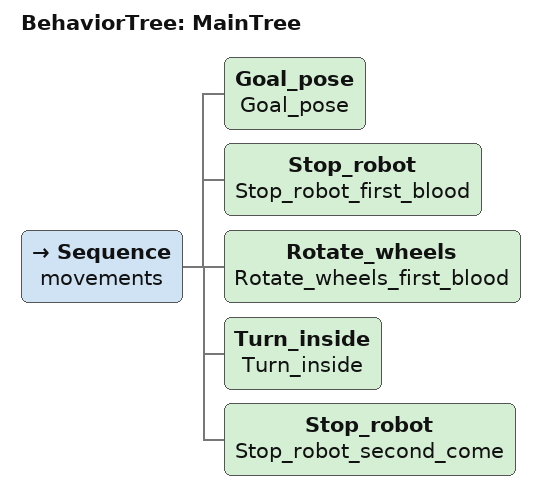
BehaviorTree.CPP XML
<root BTCPP_format="4">
    <BehaviorTree ID="MainTree">
        <Sequence name="movements">
            <Goal_pose     name = "Goal_pose"/>
            <Stop_robot    name = "Stop_robot_first_blood"/>
            <Rotate_wheels name = "Rotate_wheels_first_blood"/>
            <Turn_inside   name = "Turn_inside"/>
            <Stop_robot    name = "Stop_robot_second_come"/>
        </Sequence>
    </BehaviorTree>
</root>
